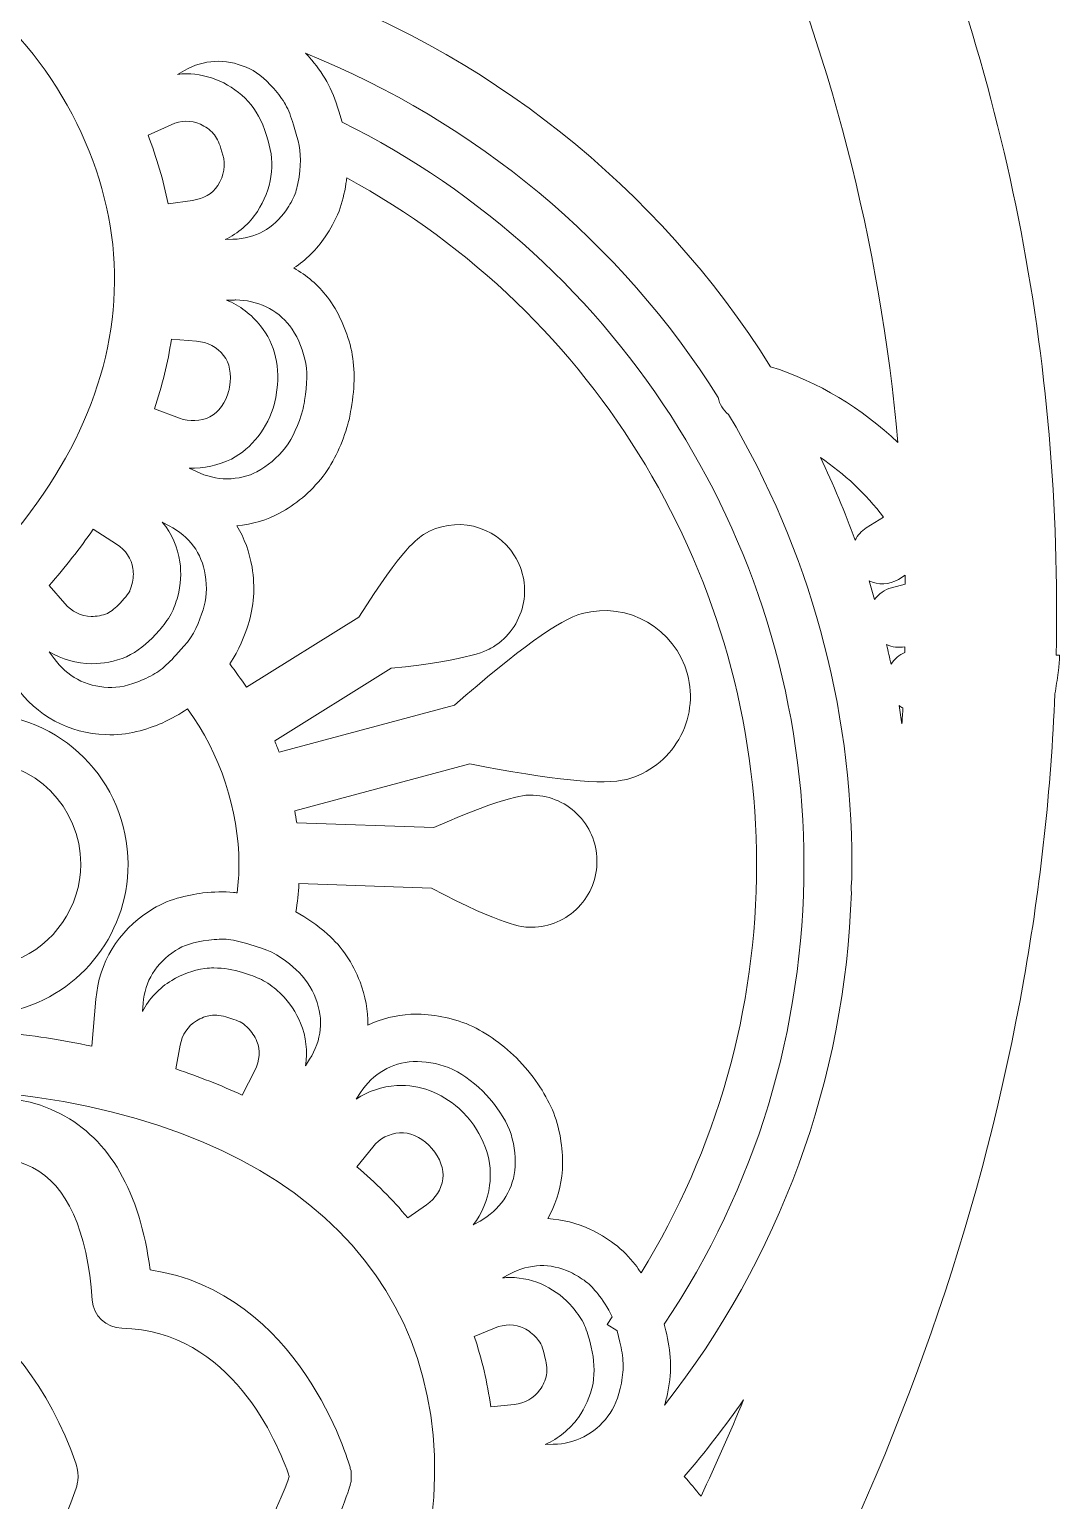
# Model space of a CAD drawing. Extents: x 49 to 10099, y -910 to -90.
# Drawn here: x 9961.9 to 10098.5, y -450.6 to -256 of the extents above; entities that cross this region are included whole.
import ezdxf

# ---------------------------------------------------------------- set-up
doc = ezdxf.new("R2010")
doc.units = 0
doc.header["$MEASUREMENT"] = 0
doc.layers.add('Layer 1', color=7, linetype='Continuous')

msp = doc.modelspace()

# ---------------------------------------------------------------- linework, layer by layer
at = {"layer": 'Layer 1', "lineweight": 0}
for points, knots in [([(10097.65, -338.77), (10098.51, -299.65), (10090.97, -261.41), (10075.28, -226.33), (10057.66, -186.9), (10030.56, -153.49), (9996.92, -129.71), (9961.84, -104.91), (9921.33, -91.8), (9879.76, -91.8), (9831.86, -91.8), (9783.83, -109.39), (9740.87, -142.66), (9708.16, -167.98), (9678.3, -202.19), (9651.81, -244.61), (9625.32, -202.2), (9595.46, -168), (9562.75, -142.67), (9519.78, -109.4), (9471.76, -91.81), (9423.84, -91.8), (9382.28, -91.8), (9341.77, -104.91), (9306.7, -129.69), (9273.06, -153.47), (9245.96, -186.88), (9228.33, -226.31), (9206.94, -274.13), (9200.68, -327.84), (9210.22, -381.63), (9220.77, -441.15), (9249.57, -497.53), (9295.81, -549.22), (9449.69, -721.22), (9626.76, -885.08), (9628.54, -886.72), (9628.54, -886.72), (9651.81, -908.2), (9651.81, -908.2), (9651.81, -908.2), (9675.08, -886.71), (9675.08, -886.71), (9676.85, -885.08), (9853.93, -721.22), (10007.81, -549.22), (10054.04, -497.54), (10082.84, -441.16), (10093.39, -381.65), (10095.63, -369.04), (10096.98, -356.43), (10097.49, -343.9), (10097.65, -342.96), (10097.8, -342.02), (10097.93, -341.07), (10097.95, -340.88), (10098.04, -340), (10098.11, -339.31), (10098.11, -339.15), (10098.12, -338.97), (10098.12, -338.79), (10098.12, -338.79), (10097.65, -338.77), (10097.65, -338.77)], [0, 0, 0, 0, 1, 1, 1, 2, 2, 2, 3, 3, 3, 4, 4, 4, 5, 5, 5, 6, 6, 6, 7, 7, 7, 8, 8, 8, 9, 9, 9, 10, 10, 10, 11, 11, 11, 12, 12, 12, 13, 13, 13, 14, 14, 14, 15, 15, 15, 16, 16, 16, 17, 17, 17, 18, 18, 18, 19, 19, 19, 20, 20, 20, 21, 21, 21, 21]), ([(9948.66, -584.48), (9951.93, -575.64), (9951.72, -568.24), (9948.01, -562.44), (9943.82, -555.88), (9936.1, -553.09), (9930.13, -551.91), (9933.69, -546.94), (9936.73, -538.81), (9932.26, -527.51), (9932.26, -527.51), (9932.06, -527.06), (9932.06, -527.06), (9930.86, -524.79), (9929.4, -522.78), (9927.72, -521.06), (9930.05, -520.41), (9932.32, -519.39), (9934.51, -518.02), (9934.51, -518.02), (9934.86, -517.77), (9934.86, -517.77), (9944.4, -510.19), (9945.84, -501.63), (9945.24, -495.55), (9951, -497.5), (9959.08, -498.95), (9965.99, -495.37), (9972.51, -491.99), (9976.5, -485.05), (9977.86, -474.72), (9997.89, -471.78), (10004.27, -448.65), (10004.31, -448.5), (10004.31, -448.5), (10004.43, -448.07), (10004.43, -448.07), (10004.43, -448.07), (10004.42, -447.86), (10004.42, -447.86), (10004.44, -447.67), (10004.44, -447.49), (10004.44, -447.35), (10004.44, -447.23), (10004.44, -447.04), (10004.42, -446.85), (10004.42, -446.85), (10004.43, -446.65), (10004.43, -446.65), (10004.43, -446.65), (10004.33, -446.32), (10004.33, -446.32), (10004.06, -445.34), (9997.62, -422.95), (9977.86, -420.07), (9976.5, -409.74), (9972.51, -402.8), (9965.99, -399.42), (9959.08, -395.84), (9951, -397.28), (9945.24, -399.24), (9945.83, -393.15), (9944.39, -384.58), (9934.8, -376.97), (9934.8, -376.97), (9934.49, -376.76), (9934.49, -376.76), (9932.31, -375.39), (9930.05, -374.38), (9927.73, -373.73), (9929.42, -372.01), (9930.87, -370), (9932.07, -367.73), (9932.07, -367.73), (9932.26, -367.32), (9932.26, -367.32), (9936.74, -355.98), (9933.71, -347.85), (9930.15, -342.87), (9936.12, -341.69), (9943.84, -338.9), (9948.03, -332.34), (9951.99, -326.16), (9951.97, -318.15), (9947.98, -308.53), (9963.83, -295.98), (9957.83, -272.75), (9957.78, -272.57), (9957.78, -272.57), (9957.67, -272.17), (9957.67, -272.17), (9957.67, -272.17), (9957.56, -271.99), (9957.56, -271.99), (9957.49, -271.85), (9957.42, -271.7), (9957.33, -271.55), (9957.25, -271.42), (9957.17, -271.29), (9957.06, -271.14), (9957.06, -271.14), (9956.71, -270.7), (9956.71, -270.7), (9955.99, -269.98), (9939.26, -253.79), (9920.65, -261.2), (9914.31, -252.92), (9907.4, -248.94), (9900.05, -249.25), (9892.28, -249.6), (9886, -254.89), (9882, -259.47), (9879.47, -253.9), (9873.94, -247.21), (9861.85, -245.41), (9861.85, -245.41), (9861.43, -245.37), (9861.43, -245.37), (9858.86, -245.29), (9856.4, -245.55), (9854.07, -246.14), (9854.67, -243.8), (9854.93, -241.33), (9854.83, -238.76), (9854.83, -238.76), (9854.8, -238.31), (9854.8, -238.31), (9853, -226.26), (9846.3, -220.73), (9840.74, -218.2), (9845.31, -214.19), (9850.6, -207.92), (9850.96, -200.14), (9851.29, -192.81), (9847.27, -185.88), (9839.01, -179.54), (9846.42, -160.93), (9830.2, -144.19), (9829.47, -143.46), (9829.47, -143.46), (9829.05, -143.12), (9829.05, -143.12), (9828.88, -143), (9828.74, -142.91), (9828.65, -142.86), (9828.54, -142.79), (9828.37, -142.7), (9828.15, -142.6), (9828.15, -142.6), (9827.65, -142.41), (9827.65, -142.41), (9826.67, -142.15), (9804.08, -136.52), (9791.68, -152.22), (9782.06, -148.23), (9774.05, -148.21), (9767.87, -152.17), (9761.31, -156.36), (9758.52, -164.08), (9757.34, -170.04), (9754.21, -167.81), (9749.83, -165.78), (9744.18, -165.7), (9746.13, -164.05), (9748.09, -162.44), (9750.07, -160.87), (9750.48, -161.43), (9750.88, -162), (9751.26, -162.59), (9752.42, -164.39), (9755.04, -164.93), (9756.79, -163.79), (9756.79, -163.79), (9757.13, -163.55), (9757.13, -163.55), (9757.53, -163.26), (9757.86, -162.92), (9758.11, -162.53), (9762.56, -155.78), (9767.26, -149.96), (9772.15, -145.06), (9783.57, -137.78), (9795.28, -131.66), (9807.17, -126.73), (9816.24, -125.94), (9825.35, -128.08), (9834.11, -133.3), (9859.51, -148.43), (9864.35, -178.34), (9847.06, -213.29), (9846.9, -213.61), (9846.78, -213.95), (9846.72, -214.32), (9846.57, -214.71), (9846.49, -215.11), (9846.47, -215.52), (9846.35, -217.72), (9848.05, -219.61), (9850.26, -219.73), (9861.1, -220.3), (9870.81, -226.24), (9876.23, -235.63), (9878.8, -240.07), (9880.22, -244.9), (9880.47, -249.97), (9880.58, -252.11), (9882.33, -253.78), (9884.56, -253.78), (9884.56, -253.78), (9884.56, -253.78), (9884.56, -253.78), (9884.56, -253.78), (9884.99, -253.77), (9884.99, -253.77), (9884.99, -253.77), (9885.08, -253.74), (9885.08, -253.74), (9885.56, -253.69), (9886.02, -253.56), (9886.43, -253.35), (9922.29, -235.35), (9952.36, -240.09), (9966.87, -266.04), (9981.3, -291.85), (9970.54, -320.17), (9938.07, -341.79), (9937.77, -341.99), (9937.5, -342.24), (9937.26, -342.52), (9936.95, -342.77), (9936.68, -343.07), (9936.46, -343.41), (9935.88, -344.31), (9935.68, -345.38), (9935.9, -346.43), (9936.12, -347.48), (9936.74, -348.37), (9937.64, -348.96), (9946.74, -354.87), (9952.18, -364.88), (9952.18, -375.72), (9952.18, -380.85), (9951, -385.74), (9948.68, -390.26), (9947.67, -392.23), (9948.45, -394.65), (9950.38, -395.64), (9950.38, -395.64), (9950.65, -395.76), (9950.65, -395.76), (9951.14, -396), (9951.64, -396.13), (9952.15, -396.16), (9992.21, -398.5), (10015.88, -417.64), (10015.47, -447.37), (10015.06, -476.93), (9991.58, -496.07), (9952.66, -498.57), (9952.29, -498.6), (9951.94, -498.67), (9951.59, -498.79), (9951.18, -498.86), (9950.8, -498.99), (9950.45, -499.17), (9949.5, -499.65), (9948.79, -500.48), (9948.46, -501.49), (9948.12, -502.52), (9948.21, -503.6), (9948.69, -504.56), (9953.62, -514.24), (9953.33, -525.62), (9947.91, -535.01), (9945.35, -539.45), (9941.88, -543.1), (9937.6, -545.85), (9936.71, -546.43), (9936.09, -547.33), (9935.86, -548.37), (9935.63, -549.42), (9935.83, -550.49), (9936.37, -551.33), (9936.37, -551.33), (9936.58, -551.62), (9936.58, -551.62), (9936.71, -551.8), (9936.84, -551.94), (9936.96, -552.07), (9937.08, -552.21), (9937.3, -552.46), (9937.66, -552.7), (9946.86, -558.75), (9954.35, -565.28), (9960.07, -572.1), (9956.27, -576.24), (9952.47, -580.37), (9948.66, -584.48)], [0, 0, 0, 0, 1, 1, 1, 2, 2, 2, 3, 3, 3, 4, 4, 4, 5, 5, 5, 6, 6, 6, 7, 7, 7, 8, 8, 8, 9, 9, 9, 10, 10, 10, 11, 11, 11, 12, 12, 12, 13, 13, 13, 14, 14, 14, 15, 15, 15, 16, 16, 16, 17, 17, 17, 18, 18, 18, 19, 19, 19, 20, 20, 20, 21, 21, 21, 22, 22, 22, 23, 23, 23, 24, 24, 24, 25, 25, 25, 26, 26, 26, 27, 27, 27, 28, 28, 28, 29, 29, 29, 30, 30, 30, 31, 31, 31, 32, 32, 32, 33, 33, 33, 34, 34, 34, 35, 35, 35, 36, 36, 36, 37, 37, 37, 38, 38, 38, 39, 39, 39, 40, 40, 40, 41, 41, 41, 42, 42, 42, 43, 43, 43, 44, 44, 44, 45, 45, 45, 46, 46, 46, 47, 47, 47, 48, 48, 48, 49, 49, 49, 50, 50, 50, 51, 51, 51, 52, 52, 52, 53, 53, 53, 54, 54, 54, 55, 55, 55, 56, 56, 56, 57, 57, 57, 58, 58, 58, 59, 59, 59, 60, 60, 60, 61, 61, 61, 62, 62, 62, 63, 63, 63, 64, 64, 64, 65, 65, 65, 66, 66, 66, 67, 67, 67, 68, 68, 68, 69, 69, 69, 70, 70, 70, 71, 71, 71, 72, 72, 72, 73, 73, 73, 74, 74, 74, 75, 75, 75, 76, 76, 76, 77, 77, 77, 78, 78, 78, 79, 79, 79, 80, 80, 80, 81, 81, 81, 82, 82, 82, 83, 83, 83, 84, 84, 84, 85, 85, 85, 86, 86, 86, 87, 87, 87, 88, 88, 88, 89, 89, 89, 90, 90, 90, 91, 91, 91, 92, 92, 92, 93, 93, 93, 94, 94, 94, 95, 95, 95, 96, 96, 96, 97, 97, 97, 98, 98, 98, 99, 99, 99, 99]), ([(10057.03, -234.49), (10067.78, -258.54), (10074.37, -284.22), (10076.73, -310.67), (10071.98, -306.11), (10066.23, -302.65), (10059.89, -300.63), (10044.99, -276.84), (10022.2, -258.76), (9995.46, -249.52), (10000.76, -222.01), (9996.51, -193.38), (9983.44, -168.56), (9985.34, -160.16), (9984.67, -151.41), (9981.59, -143.44), (9982.86, -144.29), (9984.12, -145.15), (9985.37, -146.04), (10016.08, -167.75), (10040.86, -198.34), (10057.03, -234.49)], [0, 0, 0, 0, 1, 1, 1, 2, 2, 2, 3, 3, 3, 4, 4, 4, 5, 5, 5, 6, 6, 6, 7, 7, 7, 7]), ([(9997.56, -275.51), (9997.43, -276.37), (9997.23, -277.21), (9997.03, -277.79), (9996.7, -278.56), (9996.31, -279.27), (9995.87, -279.91), (9994.18, -282.37), (9991.81, -283.67), (9988.81, -283.79), (9988.81, -283.79), (9987.77, -283.83), (9987.77, -283.83), (9989.51, -283), (9990.98, -281.73), (9992.05, -280.1), (9993.92, -277.23), (9994.44, -273.72), (9993.45, -270.78), (9993.45, -270.78), (9993.21, -269.95), (9993.21, -269.95), (9992.66, -268.14), (9991.88, -266.71), (9990.83, -265.56), (9989.73, -264.4), (9988.47, -263.49), (9987.07, -262.86), (9985.65, -262.23), (9984.16, -261.91), (9982.66, -261.91), (9982.27, -261.91), (9981.87, -261.93), (9981.47, -261.98), (9981.47, -261.98), (9982.41, -261.45), (9982.41, -261.45), (9984.92, -260.01), (9987.79, -259.86), (9990.56, -261.04), (9991.8, -261.53), (9992.96, -262.43), (9994.21, -263.85), (9994.81, -264.54), (9995.35, -265.29), (9995.77, -265.98), (9996.15, -266.69), (9996.48, -267.53), (9996.81, -268.63), (9996.81, -268.63), (9997.26, -270.19), (9997.26, -270.19), (9997.76, -271.71), (9997.86, -273.45), (9997.56, -275.51)], [0, 0, 0, 0, 1, 1, 1, 2, 2, 2, 3, 3, 3, 4, 4, 4, 5, 5, 5, 6, 6, 6, 7, 7, 7, 8, 8, 8, 9, 9, 9, 10, 10, 10, 11, 11, 11, 12, 12, 12, 13, 13, 13, 14, 14, 14, 15, 15, 15, 16, 16, 16, 17, 17, 17, 18, 18, 18, 18]), ([(10070.66, -366.42), (10070.66, -367.03), (10070.64, -367.63), (10070.63, -368.23), (10070.63, -368.23), (10070.6, -368.99), (10070.6, -368.99), (10070.54, -369.37), (10070.53, -369.76), (10070.58, -370.15), (10069.79, -394.88), (10061.07, -418.63), (10045.88, -437.94), (10046.04, -437.39), (10046.18, -436.83), (10046.31, -436.21), (10046.59, -434.7), (10046.7, -433.43), (10046.67, -432.12), (10046.58, -430.79), (10046.37, -429.45), (10046.04, -428.14), (10046.04, -428.14), (10045.83, -427.25), (10045.83, -427.25), (10057.92, -409.23), (10064.31, -388.22), (10064.31, -366.42), (10064.31, -325), (10040.37, -286.6), (10003.24, -268.3), (10003.24, -268.3), (10002.81, -266.85), (10002.81, -266.85), (10002.35, -265.33), (10001.87, -264.1), (10001.22, -262.9), (10000.54, -261.77), (9999.78, -260.71), (9998.93, -259.73), (9998.75, -259.53), (9998.57, -259.37), (9998.39, -259.18), (10020.91, -268.27), (10040.06, -284.16), (10052.97, -304.7), (10053.15, -305.59), (10053.63, -306.38), (10054.34, -306.96), (10065.02, -324.86), (10070.66, -345.41), (10070.66, -366.42)], [0, 0, 0, 0, 1, 1, 1, 2, 2, 2, 3, 3, 3, 4, 4, 4, 5, 5, 5, 6, 6, 6, 7, 7, 7, 8, 8, 8, 9, 9, 9, 10, 10, 10, 11, 11, 11, 12, 12, 12, 13, 13, 13, 14, 14, 14, 15, 15, 15, 16, 16, 16, 17, 17, 17, 17]), ([(9986.8, -276.67), (9986.1, -277.75), (9984.92, -278.45), (9983.48, -278.64), (9983.48, -278.64), (9980.24, -279.09), (9980.24, -279.09), (9979.62, -276.03), (9978.73, -272.99), (9977.58, -270), (9977.58, -270), (9980.62, -268.63), (9980.62, -268.63), (9981.91, -268.05), (9983.29, -268.03), (9984.5, -268.57), (9985.14, -268.86), (9985.75, -269.3), (9986.24, -269.82), (9986.62, -270.24), (9986.95, -270.9), (9987.22, -271.76), (9987.22, -271.76), (9987.48, -272.64), (9987.48, -272.64), (9987.89, -273.89), (9987.64, -275.39), (9986.8, -276.67)], [0, 0, 0, 0, 1, 1, 1, 2, 2, 2, 3, 3, 3, 4, 4, 4, 5, 5, 5, 6, 6, 6, 7, 7, 7, 8, 8, 8, 9, 9, 9, 9]), ([(10001.02, -283.46), (10001.72, -282.45), (10002.3, -281.38), (10002.85, -280.07), (10003.26, -278.92), (10003.56, -277.7), (10003.75, -276.42), (10003.79, -276.17), (10003.82, -275.92), (10003.85, -275.67), (10036.89, -293.53), (10058.05, -328.77), (10058.05, -366.42), (10058.05, -385.61), (10052.78, -404.21), (10042.77, -420.44), (10042.52, -420.09), (10042.26, -419.73), (10041.99, -419.37), (10041.22, -418.43), (10040.35, -417.45), (10039.23, -416.62), (10038.22, -415.86), (10037.16, -415.23), (10036.1, -414.73), (10034.29, -413.88), (10032.4, -413.4), (10030.44, -413.28), (10031.41, -411.58), (10032.04, -409.68), (10032.3, -407.66), (10032.55, -405.33), (10032.3, -402.78), (10031.54, -400.22), (10030.76, -397.89), (10029.41, -395.59), (10027.45, -393.29), (10027.45, -393.29), (10026.29, -392.04), (10026.29, -392.04), (10024.23, -390.02), (10022.02, -388.5), (10019.63, -387.5), (10017.23, -386.6), (10014.71, -386.17), (10012.35, -386.27), (10010.33, -386.37), (10008.41, -386.86), (10006.65, -387.7), (10006.68, -385.78), (10006.33, -383.86), (10005.61, -381.98), (10004.68, -379.51), (10003.2, -377.33), (10001.33, -375.69), (9999.96, -374.47), (9998.56, -373.47), (9997.14, -372.73), (9997.33, -371.48), (9997.46, -370.24), (9997.54, -368.99), (9997.54, -368.99), (10015.05, -369.59), (10015.05, -369.59), (10024.71, -374.65), (10027.12, -374.73), (10027.91, -374.76), (10030.23, -374.87), (10032.47, -374), (10034.18, -372.41), (10035.88, -370.81), (10036.87, -368.65), (10036.94, -366.32), (10037.02, -363.99), (10036.19, -361.76), (10034.6, -360.06), (10033, -358.35), (10030.84, -357.37), (10028.5, -357.29), (10027.72, -357.23), (10025.32, -357.17), (10015.36, -361.58), (10015.36, -361.58), (9997.24, -360.97), (9997.24, -360.97), (9997.17, -360.44), (9997.08, -359.9), (9996.99, -359.35), (9996.99, -359.35), (10020.11, -353.16), (10020.11, -353.16), (10030.95, -355.3), (10037.94, -355.99), (10040.87, -355.2), (10043.8, -354.41), (10046.25, -352.53), (10047.77, -349.91), (10049.28, -347.28), (10049.69, -344.22), (10048.9, -341.3), (10047.28, -335.25), (10041.04, -331.66), (10035, -333.27), (10032.07, -334.05), (10026.38, -338.14), (10018.1, -345.4), (10018.1, -345.4), (9994.91, -351.62), (9994.91, -351.62), (9994.72, -351.1), (9994.52, -350.6), (9994.33, -350.12), (9994.33, -350.12), (10009.72, -340.52), (10009.72, -340.52), (10020.53, -339.36), (10022.57, -338.09), (10023.25, -337.67), (10025.23, -336.43), (10026.61, -334.5), (10027.14, -332.22), (10027.67, -329.95), (10027.28, -327.61), (10026.04, -325.63), (10023.5, -321.54), (10018.09, -320.28), (10014, -322.83), (10013.32, -323.26), (10011.28, -324.53), (10005.45, -333.74), (10005.45, -333.74), (9990.58, -343.01), (9990.58, -343.01), (9989.89, -341.96), (9989.15, -340.93), (9988.39, -339.94), (9989.63, -338.08), (9990.35, -336.15), (9990.81, -334.75), (9991.59, -332.41), (9991.77, -329.78), (9991.33, -327.15), (9991, -325.15), (9990.33, -323.31), (9989.32, -321.66), (9991.38, -321.49), (9993.36, -320.91), (9994.98, -320.01), (9997.04, -318.91), (9999.01, -317.26), (10000.74, -315.13), (10002.19, -313.12), (10003.33, -310.67), (10004, -308.22), (10004.16, -307.78), (10004.25, -307.26), (10004.44, -306.21), (10004.97, -303.17), (10004.96, -300.55), (10004.41, -298.17), (10003.8, -295.67), (10002.73, -293.35), (10001.3, -291.43), (10000.06, -289.84), (9998.56, -288.55), (9996.87, -287.58), (9998.47, -286.52), (9999.87, -285.14), (10001.02, -283.46)], [0, 0, 0, 0, 1, 1, 1, 2, 2, 2, 3, 3, 3, 4, 4, 4, 5, 5, 5, 6, 6, 6, 7, 7, 7, 8, 8, 8, 9, 9, 9, 10, 10, 10, 11, 11, 11, 12, 12, 12, 13, 13, 13, 14, 14, 14, 15, 15, 15, 16, 16, 16, 17, 17, 17, 18, 18, 18, 19, 19, 19, 20, 20, 20, 21, 21, 21, 22, 22, 22, 23, 23, 23, 24, 24, 24, 25, 25, 25, 26, 26, 26, 27, 27, 27, 28, 28, 28, 29, 29, 29, 30, 30, 30, 31, 31, 31, 32, 32, 32, 33, 33, 33, 34, 34, 34, 35, 35, 35, 36, 36, 36, 37, 37, 37, 38, 38, 38, 39, 39, 39, 40, 40, 40, 41, 41, 41, 42, 42, 42, 43, 43, 43, 44, 44, 44, 45, 45, 45, 46, 46, 46, 47, 47, 47, 48, 48, 48, 49, 49, 49, 50, 50, 50, 51, 51, 51, 52, 52, 52, 53, 53, 53, 54, 54, 54, 55, 55, 55, 56, 56, 56, 56]), ([(9983.97, -314.49), (9983.97, -314.49), (9983.02, -314.03), (9983.02, -314.03), (9984.94, -314.12), (9986.83, -313.72), (9988.61, -312.84), (9991.32, -311.43), (9993.39, -308.75), (9994.3, -305.5), (9994.37, -305.26), (9994.44, -304.92), (9994.54, -304.35), (9995.12, -300.83), (9994.37, -297.59), (9992.47, -295.25), (9991.26, -293.71), (9989.71, -292.55), (9987.95, -291.83), (9987.95, -291.83), (9989.02, -291.82), (9989.02, -291.82), (9989.08, -291.81), (9989.14, -291.81), (9989.2, -291.81), (9992, -291.81), (9994.66, -293.09), (9996.32, -295.22), (9997.22, -296.43), (9997.92, -297.96), (9998.32, -299.62), (9998.67, -301.13), (9998.66, -302.93), (9998.28, -305.11), (9998.28, -305.12), (9998.15, -305.83), (9998.08, -306.18), (9998.08, -306.18), (9998.03, -306.35), (9998.03, -306.35), (9997.51, -308.27), (9996.7, -310.03), (9995.77, -311.32), (9994.67, -312.68), (9993.37, -313.77), (9991.98, -314.52), (9990.9, -315.12), (9989.49, -315.45), (9988.04, -315.46), (9986.66, -315.46), (9985.29, -315.13), (9983.97, -314.49)], [0, 0, 0, 0, 1, 1, 1, 2, 2, 2, 3, 3, 3, 4, 4, 4, 5, 5, 5, 6, 6, 6, 7, 7, 7, 8, 8, 8, 9, 9, 9, 10, 10, 10, 11, 11, 11, 12, 12, 12, 13, 13, 13, 14, 14, 14, 15, 15, 15, 16, 16, 16, 17, 17, 17, 17]), ([(9988.36, -303.32), (9988.36, -303.32), (9988.29, -303.75), (9988.28, -303.79), (9987.84, -305.37), (9986.89, -306.68), (9985.77, -307.26), (9984.52, -307.88), (9983.08, -307.94), (9981.73, -307.43), (9981.73, -307.43), (9978.43, -306.19), (9978.43, -306.19), (9979.45, -303.16), (9980.2, -300.08), (9980.67, -297.01), (9980.67, -297.01), (9984, -297.26), (9984, -297.26), (9985.43, -297.37), (9986.7, -298.03), (9987.58, -299.15), (9988.37, -300.12), (9988.64, -301.6), (9988.36, -303.32)], [0, 0, 0, 0, 1, 1, 1, 2, 2, 2, 3, 3, 3, 4, 4, 4, 5, 5, 5, 6, 6, 6, 7, 7, 7, 8, 8, 8, 8]), ([(10072.55, -321.96), (10071.9, -322.36), (10071.4, -322.93), (10071.08, -323.57), (10069.72, -319.85), (10068.19, -316.2), (10066.48, -312.64), (10069.67, -314.79), (10072.49, -317.45), (10074.83, -320.54), (10074.83, -320.54), (10072.55, -321.96), (10072.55, -321.96)], [0, 0, 0, 0, 1, 1, 1, 2, 2, 2, 3, 3, 3, 4, 4, 4, 4]), ([(9973.39, -324.08), (9974.62, -324.88), (9975.42, -326.03), (9975.58, -327.31), (9975.69, -327.98), (9975.64, -328.69), (9975.45, -329.42), (9975.32, -329.92), (9975.18, -330.25), (9975.16, -330.3), (9974.95, -330.65), (9974.7, -330.99), (9974.43, -331.3), (9974.43, -331.3), (9973.89, -331.9), (9973.89, -331.9), (9973.35, -332.51), (9972.7, -333.01), (9972.23, -333.25), (9971.54, -333.52), (9970.76, -333.69), (9970.07, -333.65), (9968.74, -333.63), (9967.49, -333.03), (9966.56, -331.94), (9966.56, -331.94), (9964.52, -329.57), (9964.52, -329.57), (9966.64, -327.14), (9968.59, -324.65), (9970.33, -322.12), (9970.33, -322.12), (9973.39, -324.08), (9973.39, -324.08)], [0, 0, 0, 0, 1, 1, 1, 2, 2, 2, 3, 3, 3, 4, 4, 4, 5, 5, 5, 6, 6, 6, 7, 7, 7, 8, 8, 8, 9, 9, 9, 10, 10, 10, 11, 11, 11, 11]), ([(9981.79, -326.44), (9981.54, -324.53), (9980.72, -322.72), (9979.47, -321.19), (9979.47, -321.19), (9980.39, -321.68), (9980.39, -321.68), (9981.69, -322.35), (9982.8, -323.28), (9983.6, -324.35), (9984.39, -325.43), (9984.91, -326.72), (9985.15, -328.17), (9985.43, -329.81), (9985.33, -331.4), (9984.86, -332.8), (9984.38, -334.3), (9983.65, -336.2), (9982.33, -337.59), (9982.33, -337.59), (9981.26, -338.79), (9981.26, -338.79), (9980.6, -339.53), (9979.89, -340.2), (9979.23, -340.73), (9978.61, -341.18), (9977.87, -341.59), (9976.94, -342.01), (9974.99, -342.83), (9973.68, -343.12), (9972.3, -343.04), (9969.36, -342.94), (9966.82, -341.57), (9965.15, -339.2), (9965.15, -339.2), (9964.53, -338.33), (9964.53, -338.33), (9966.17, -339.33), (9968.08, -339.88), (9970.17, -339.91), (9971.65, -339.91), (9973.14, -339.62), (9974.74, -338.98), (9976.14, -338.3), (9977.47, -337.29), (9978.57, -336.06), (9978.57, -336.06), (9979.1, -335.46), (9979.1, -335.46), (9979.65, -334.84), (9980.14, -334.18), (9980.64, -333.32), (9980.99, -332.63), (9981.27, -331.88), (9981.5, -331.02), (9981.91, -329.47), (9982, -327.92), (9981.79, -326.44)], [0, 0, 0, 0, 1, 1, 1, 2, 2, 2, 3, 3, 3, 4, 4, 4, 5, 5, 5, 6, 6, 6, 7, 7, 7, 8, 8, 8, 9, 9, 9, 10, 10, 10, 11, 11, 11, 12, 12, 12, 13, 13, 13, 14, 14, 14, 15, 15, 15, 16, 16, 16, 17, 17, 17, 18, 18, 18, 19, 19, 19, 19]), ([(10077.68, -328.21), (10077.68, -328.6), (10077.69, -329), (10077.69, -329.39), (10077.69, -329.39), (10075.88, -329.88), (10075.88, -329.88), (10074.97, -330.12), (10074.2, -330.66), (10073.66, -331.42), (10073.42, -330.6), (10073.17, -329.78), (10072.92, -328.96), (10074.1, -329.54), (10075.62, -329.49), (10076.79, -328.76), (10076.79, -328.76), (10077.68, -328.21), (10077.68, -328.21)], [0, 0, 0, 0, 1, 1, 1, 2, 2, 2, 3, 3, 3, 4, 4, 4, 5, 5, 5, 6, 6, 6, 6]), ([(9958.85, -386), (9968.13, -384.18), (9974.94, -376.03), (9974.94, -366.42), (9974.94, -355.42), (9965.99, -346.46), (9954.98, -346.46), (9952.8, -346.46), (9950.65, -346.82), (9948.56, -347.55), (9947.91, -346.89), (9947.23, -346.27), (9946.54, -345.66), (9950.07, -343.11), (9953.38, -340.46), (9956.41, -337.74), (9956.41, -337.74), (9960.04, -342.83), (9960.04, -342.83), (9962.86, -346.82), (9967.12, -349.12), (9971.99, -349.29), (9974.87, -349.47), (9977.5, -348.57), (9979.44, -347.75), (9980.74, -347.16), (9981.8, -346.57), (9982.8, -345.87), (9987.14, -351.87), (9989.6, -359.24), (9989.6, -366.42), (9989.6, -367.64), (9989.52, -368.91), (9989.37, -370.22), (9989.2, -370.2), (9989.03, -370.17), (9988.86, -370.15), (9987.61, -370.04), (9986.31, -370.07), (9984.84, -370.23), (9982.79, -370.51), (9980.12, -371.03), (9977.78, -372.62), (9973.61, -375.28), (9971.09, -379.42), (9970.69, -384.28), (9970.69, -384.28), (9970.13, -390.49), (9970.13, -390.49), (9966.22, -389.66), (9962.18, -389.03), (9958.06, -388.61), (9958.35, -387.75), (9958.62, -386.88), (9958.85, -386)], [0, 0, 0, 0, 1, 1, 1, 2, 2, 2, 3, 3, 3, 4, 4, 4, 5, 5, 5, 6, 6, 6, 7, 7, 7, 8, 8, 8, 9, 9, 9, 10, 10, 10, 11, 11, 11, 12, 12, 12, 13, 13, 13, 14, 14, 14, 15, 15, 15, 16, 16, 16, 17, 17, 17, 18, 18, 18, 18]), ([(10077.65, -338.42), (10076.9, -338.73), (10076.27, -339.3), (10075.83, -339.97), (10075.64, -339.11), (10075.44, -338.24), (10075.24, -337.38), (10075.97, -337.72), (10076.81, -337.83), (10077.67, -337.67), (10077.67, -337.92), (10077.66, -338.17), (10077.65, -338.42)], [0, 0, 0, 0, 1, 1, 1, 2, 2, 2, 3, 3, 3, 4, 4, 4, 4]), ([(10076.88, -345.45), (10077.05, -345.56), (10077.22, -345.66), (10077.39, -345.75), (10077.36, -346.46), (10077.31, -347.17), (10077.27, -347.88), (10077.15, -347.07), (10077.02, -346.26), (10076.88, -345.45)], [0, 0, 0, 0, 1, 1, 1, 2, 2, 2, 3, 3, 3, 3]), ([(9953, -352.86), (9953.65, -352.77), (9954.32, -352.72), (9954.98, -352.72), (9962.54, -352.72), (9968.69, -358.87), (9968.69, -366.42), (9968.69, -372.07), (9965.13, -377.09), (9960.05, -379.13), (9960.15, -377.99), (9960.2, -376.85), (9960.2, -375.72), (9960.2, -367.52), (9957.66, -359.53), (9953, -352.86)], [0, 0, 0, 0, 1, 1, 1, 2, 2, 2, 3, 3, 3, 4, 4, 4, 5, 5, 5, 5]), ([(9997.75, -387.46), (9997.17, -386.03), (9996.3, -384.73), (9995.15, -383.58), (9994.63, -383.08), (9993.99, -382.5), (9993.1, -381.97), (9992.4, -381.58), (9991.65, -381.25), (9990.85, -380.99), (9990.85, -380.99), (9990.08, -380.74), (9990.08, -380.74), (9988.83, -380.34), (9987.58, -380.14), (9986.29, -380.14), (9985.89, -380.14), (9985.49, -380.16), (9985.08, -380.2), (9983.52, -380.44), (9982.01, -380.99), (9980.72, -381.78), (9979.05, -382.8), (9977.73, -384.21), (9976.83, -385.89), (9976.83, -385.89), (9976.92, -384.82), (9976.92, -384.82), (9977.17, -381.9), (9978.63, -379.5), (9981.22, -377.85), (9982.27, -377.14), (9983.59, -376.72), (9985.6, -376.45), (9986.59, -376.34), (9987.49, -376.32), (9988.16, -376.37), (9989.11, -376.5), (9990.08, -376.72), (9991.02, -377.03), (9991.02, -377.03), (9992.58, -377.54), (9992.58, -377.54), (9994.45, -378.07), (9996.09, -379.41), (9997.18, -380.37), (9998.29, -381.36), (9999.18, -382.68), (9999.76, -384.21), (10000.29, -385.58), (10000.49, -386.96), (10000.35, -388.29), (10000.22, -389.61), (9999.73, -390.97), (9998.94, -392.22), (9998.94, -392.22), (9998.39, -393.1), (9998.39, -393.1), (9998.7, -391.17), (9998.49, -389.21), (9997.75, -387.46)], [0, 0, 0, 0, 1, 1, 1, 2, 2, 2, 3, 3, 3, 4, 4, 4, 5, 5, 5, 6, 6, 6, 7, 7, 7, 8, 8, 8, 9, 9, 9, 10, 10, 10, 11, 11, 11, 12, 12, 12, 13, 13, 13, 14, 14, 14, 15, 15, 15, 16, 16, 16, 17, 17, 17, 18, 18, 18, 19, 19, 19, 20, 20, 20, 20]), ([(9991.69, -393.7), (9991.69, -393.7), (9990.04, -396.96), (9990.04, -396.96), (9987.25, -395.68), (9984.31, -394.52), (9981.25, -393.5), (9981.25, -393.5), (9981.83, -390.37), (9981.83, -390.37), (9982.08, -388.97), (9982.84, -387.82), (9983.99, -387.12), (9984.57, -386.76), (9985.29, -386.5), (9985.85, -386.41), (9986.56, -386.34), (9987.34, -386.44), (9988.15, -386.7), (9988.15, -386.7), (9988.93, -386.95), (9988.93, -386.95), (9989.31, -387.07), (9989.7, -387.24), (9989.97, -387.39), (9990.27, -387.57), (9990.64, -387.93), (9990.76, -388.04), (9991.28, -388.57), (9991.7, -389.18), (9991.97, -389.85), (9992.45, -390.99), (9992.35, -392.39), (9991.69, -393.7)], [0, 0, 0, 0, 1, 1, 1, 2, 2, 2, 3, 3, 3, 4, 4, 4, 5, 5, 5, 6, 6, 6, 7, 7, 7, 8, 8, 8, 9, 9, 9, 10, 10, 10, 11, 11, 11, 11]), ([(10026.08, -406.93), (10025.73, -409.74), (10024.06, -412.17), (10021.49, -413.61), (10021.49, -413.61), (10020.58, -414.13), (10020.58, -414.13), (10021.74, -412.62), (10022.48, -410.84), (10022.75, -408.9), (10023.17, -405.85), (10022.17, -402.68), (10019.84, -399.89), (10019.84, -399.89), (10019.15, -399.15), (10019.15, -399.15), (10016.8, -396.89), (10013.97, -395.67), (10011.11, -395.67), (10010.89, -395.67), (10010.68, -395.68), (10010.46, -395.69), (10008.51, -395.82), (10006.68, -396.44), (10005.09, -397.48), (10005.09, -397.48), (10005.68, -396.6), (10005.68, -396.6), (10007.29, -394.14), (10009.83, -392.66), (10012.62, -392.52), (10014.12, -392.46), (10015.82, -392.75), (10017.32, -393.31), (10018.87, -393.97), (10020.41, -395.04), (10021.83, -396.43), (10021.83, -396.43), (10022.75, -397.42), (10022.75, -397.42), (10024.12, -399.04), (10025.08, -400.64), (10025.58, -402.11), (10026.07, -403.77), (10026.24, -405.45), (10026.08, -406.93)], [0, 0, 0, 0, 1, 1, 1, 2, 2, 2, 3, 3, 3, 4, 4, 4, 5, 5, 5, 6, 6, 6, 7, 7, 7, 8, 8, 8, 9, 9, 9, 10, 10, 10, 11, 11, 11, 12, 12, 12, 13, 13, 13, 14, 14, 14, 15, 15, 15, 15]), ([(9936.23, -485.52), (9935.9, -485.84), (9935.64, -486.21), (9935.44, -486.61), (9936.43, -482.64), (9936.2, -479.23), (9935.61, -476.6), (9944.56, -475.35), (9960.77, -470.11), (9968.08, -448.95), (9968.08, -448.95), (9968.15, -448.67), (9968.15, -448.67), (9968.19, -448.53), (9968.22, -448.38), (9968.26, -448.2), (9968.26, -448.2), (9968.3, -447.92), (9968.3, -447.92), (9968.32, -447.71), (9968.33, -447.49), (9968.33, -447.32), (9968.33, -447.32), (9968.31, -446.93), (9968.31, -446.93), (9968.29, -446.73), (9968.26, -446.53), (9968.22, -446.36), (9968.2, -446.26), (9968.18, -446.17), (9968.18, -446.17), (9968.18, -446.17), (9968.18, -446.17), (9968.18, -446.17), (9968.18, -446.17), (9968.07, -445.77), (9968.07, -445.77), (9960.78, -424.67), (9944.61, -419.41), (9935.67, -418.16), (9935.76, -417.77), (9935.83, -417.38), (9935.9, -416.99), (9936.28, -414.69), (9936.36, -411.75), (9935.53, -408.35), (9935.71, -408.68), (9935.94, -408.98), (9936.22, -409.26), (9937.53, -410.56), (9939.55, -410.79), (9941.11, -409.85), (9941.23, -409.77), (9954.01, -402.24), (9962.31, -406.54), (9966.88, -408.91), (9969.54, -414.8), (9970.21, -424.07), (9970.36, -426.14), (9972.04, -427.74), (9974.11, -427.78), (9988.58, -428.1), (9994.74, -442.92), (9996.26, -447.38), (9994.74, -451.83), (9988.58, -466.68), (9974.12, -467.01), (9972.04, -467.05), (9970.36, -468.65), (9970.21, -470.72), (9969.54, -479.98), (9966.88, -485.87), (9962.31, -488.25), (9954.13, -492.5), (9941.22, -485.01), (9941.11, -484.94), (9940.47, -484.56), (9939.75, -484.37), (9939.04, -484.37), (9938.02, -484.37), (9937, -484.76), (9936.23, -485.52)], [0, 0, 0, 0, 1, 1, 1, 2, 2, 2, 3, 3, 3, 4, 4, 4, 5, 5, 5, 6, 6, 6, 7, 7, 7, 8, 8, 8, 9, 9, 9, 10, 10, 10, 11, 11, 11, 12, 12, 12, 13, 13, 13, 14, 14, 14, 15, 15, 15, 16, 16, 16, 17, 17, 17, 18, 18, 18, 19, 19, 19, 20, 20, 20, 21, 21, 21, 22, 22, 22, 23, 23, 23, 24, 24, 24, 25, 25, 25, 26, 26, 26, 27, 27, 27, 27]), ([(10007.32, -403.82), (10008.22, -402.7), (10009.48, -402.03), (10010.85, -401.94), (10012.14, -401.86), (10013.57, -402.47), (10014.7, -403.56), (10014.7, -403.56), (10015.12, -404), (10015.12, -404), (10016.22, -405.32), (10016.73, -406.76), (10016.55, -408.04), (10016.36, -409.42), (10015.6, -410.63), (10014.41, -411.46), (10014.41, -411.46), (10011.92, -413.18), (10011.92, -413.18), (10009.92, -410.77), (10007.67, -408.51), (10005.21, -406.44), (10005.21, -406.44), (10007.32, -403.82), (10007.32, -403.82)], [0, 0, 0, 0, 1, 1, 1, 2, 2, 2, 3, 3, 3, 4, 4, 4, 5, 5, 5, 6, 6, 6, 7, 7, 7, 8, 8, 8, 8]), ([(10039.59, -428.07), (10039.59, -428.1), (10039.6, -428.12), (10039.6, -428.14), (10039.6, -428.14), (10039.97, -429.63), (10039.97, -429.63), (10040.2, -430.59), (10040.35, -431.55), (10040.41, -432.41), (10040.43, -433.15), (10040.35, -433.99), (10040.17, -435.04), (10039.75, -437.02), (10039.21, -438.36), (10038.39, -439.41), (10036.63, -441.77), (10034.07, -443.1), (10031.16, -443.13), (10031.16, -443.13), (10030.11, -443.15), (10030.11, -443.15), (10031.85, -442.37), (10033.35, -441.16), (10034.48, -439.57), (10035.38, -438.31), (10036.03, -436.86), (10036.43, -435.1), (10036.66, -433.54), (10036.58, -431.89), (10036.19, -430.3), (10036.19, -430.3), (10036, -429.51), (10036, -429.51), (10035.8, -428.69), (10035.53, -427.93), (10035.14, -427.09), (10034.71, -426.25), (10034.18, -425.58), (10033.71, -425.01), (10032.66, -423.8), (10031.44, -422.84), (10030.09, -422.18), (10028.65, -421.45), (10027.05, -421.08), (10025.42, -421.08), (10025.1, -421.08), (10024.79, -421.09), (10024.47, -421.12), (10024.47, -421.12), (10025.39, -420.63), (10025.39, -420.63), (10026.7, -419.93), (10028.09, -419.54), (10029.43, -419.51), (10030.69, -419.44), (10032.09, -419.76), (10033.44, -420.39), (10034.14, -420.73), (10034.83, -421.14), (10035.49, -421.63), (10036.03, -422.04), (10036.54, -422.6), (10037.08, -423.26), (10037.64, -423.99), (10038.39, -425.04), (10038.95, -426.29), (10038.95, -426.29), (10038.29, -427.3), (10038.29, -427.3), (10038.29, -427.3), (10039.59, -428.07), (10039.59, -428.07)], [0, 0, 0, 0, 1, 1, 1, 2, 2, 2, 3, 3, 3, 4, 4, 4, 5, 5, 5, 6, 6, 6, 7, 7, 7, 8, 8, 8, 9, 9, 9, 10, 10, 10, 11, 11, 11, 12, 12, 12, 13, 13, 13, 14, 14, 14, 15, 15, 15, 16, 16, 16, 17, 17, 17, 18, 18, 18, 19, 19, 19, 20, 20, 20, 21, 21, 21, 22, 22, 22, 23, 23, 23, 24, 24, 24, 24]), ([(10020.72, -428.88), (10020.72, -428.88), (10023.41, -427.76), (10023.41, -427.76), (10024.74, -427.2), (10026.15, -427.21), (10027.29, -427.78), (10027.9, -428.08), (10028.48, -428.54), (10028.94, -429.07), (10029.07, -429.22), (10029.4, -429.62), (10029.51, -429.83), (10029.69, -430.2), (10029.82, -430.6), (10029.92, -431), (10029.92, -431), (10030.11, -431.78), (10030.11, -431.78), (10030.31, -432.58), (10030.36, -433.4), (10030.28, -433.92), (10030.11, -434.66), (10029.81, -435.35), (10029.39, -435.92), (10028.61, -437.01), (10027.4, -437.69), (10025.98, -437.85), (10025.98, -437.85), (10022.9, -438.18), (10022.9, -438.18), (10022.45, -434.96), (10021.72, -431.84), (10020.72, -428.88)], [0, 0, 0, 0, 1, 1, 1, 2, 2, 2, 3, 3, 3, 4, 4, 4, 5, 5, 5, 6, 6, 6, 7, 7, 7, 8, 8, 8, 9, 9, 9, 10, 10, 10, 11, 11, 11, 11]), ([(10048.49, -447.37), (10051.29, -444.13), (10053.89, -440.75), (10056.32, -437.26), (10054.55, -441.53), (10052.69, -445.78), (10050.7, -450), (10049.98, -449.11), (10049.24, -448.23), (10048.49, -447.37)], [0, 0, 0, 0, 1, 1, 1, 2, 2, 2, 3, 3, 3, 3])]:
    msp.add_open_spline(points, degree=3, knots=knots, dxfattribs=at)

doc.saveas('drawing.dxf')
